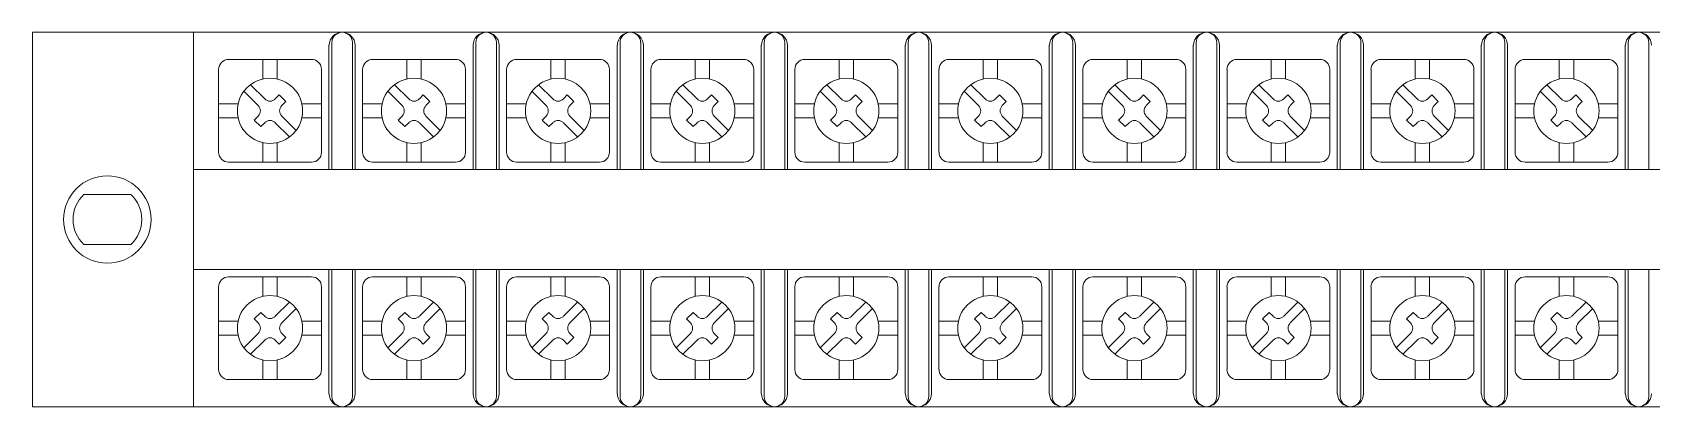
# Model space of a CAD drawing. Header units: millimetres. Extents: x 0 to 257, y 0 to 30.
# Drawn here: x 0 to 129.5, y 0 to 30 of the extents above; entities that cross this region are included whole.
import ezdxf

# ---------------------------------------------------------------- set-up
doc = ezdxf.new("R2010")
doc.units = ezdxf.units.MM
doc.layers.add('hw_VTP', color=7, linetype='Continuous', lineweight=13)

# ---------------------------------------------------------------- blocks, each defined once
blk = doc.blocks.new('CD_20P-20A')
at = {"layer": 'hw_VTP'}
for p, q in [((251, 15), (-6, 15)), ((-6, -15), (-6, 15)), ((6.9, -15), (6.9, 15)), ((12.59, 9.66), (11.45, 10.8)), ((24.11, 9.66), (22.97, 10.8)), ((35.63, 9.66), (34.49, 10.8)), ((47.18, 9.66), (46.03, 10.8)), ((58.7, 9.66), (57.55, 10.8)), ((70.22, 9.66), (69.08, 10.8)), ((81.74, 9.66), (80.6, 10.8)), ((93.27, 9.66), (92.12, 10.8)), ((104.79, 9.66), (103.64, 10.8)), ((116.31, 9.66), (115.17, 10.8)), ((12.06, 9.13), (10.92, 10.28)), ((13.75, 9.98), (13.43, 9.66)), ((14.28, 9.45), (13.75, 9.98)), ((14.28, 9.45), (13.96, 9.13)), ((23.58, 9.13), (22.44, 10.28)), ((25.27, 9.98), (24.96, 9.66)), ((25.8, 9.45), (25.27, 9.98)), ((25.8, 9.45), (25.48, 9.13)), ((35.11, 9.13), (33.96, 10.28)), ((36.79, 9.98), (36.48, 9.66)), ((37.32, 9.45), (36.79, 9.98)), ((37.32, 9.45), (37.01, 9.13)), ((46.65, 9.13), (45.5, 10.28)), ((48.34, 9.98), (48.02, 9.66)), ((48.86, 9.45), (48.34, 9.98)), ((48.86, 9.45), (48.55, 9.13)), ((58.17, 9.13), (57.03, 10.28)), ((59.86, 9.98), (59.54, 9.66)), ((60.39, 9.45), (59.86, 9.98)), ((60.39, 9.45), (60.07, 9.13)), ((69.69, 9.13), (68.55, 10.28)), ((71.38, 9.98), (71.06, 9.66)), ((71.91, 9.45), (71.38, 9.98)), ((71.91, 9.45), (71.59, 9.13)), ((81.21, 9.13), (80.07, 10.28)), ((82.9, 9.98), (82.59, 9.66)), ((83.43, 9.45), (82.9, 9.98)), ((83.43, 9.45), (83.12, 9.13)), ((92.74, 9.13), (91.59, 10.28)), ((94.43, 9.98), (94.11, 9.66)), ((94.95, 9.45), (94.43, 9.98)), ((94.95, 9.45), (94.64, 9.13)), ((104.26, 9.13), (103.12, 10.28)), ((105.95, 9.98), (105.63, 9.66)), ((106.48, 9.45), (105.95, 9.98)), ((106.48, 9.45), (106.16, 9.13)), ((115.78, 9.13), (114.64, 10.28)), ((117.47, 9.98), (117.15, 9.66)), ((118, 9.45), (117.47, 9.98)), ((118, 9.45), (117.68, 9.13)), ((12.06, 8.29), (11.74, 7.97)), ((12.27, 7.44), (11.74, 7.97)), ((15.1, 7.14), (13.96, 8.29)), ((23.58, 8.29), (23.27, 7.97)), ((23.79, 7.44), (23.27, 7.97)), ((26.63, 7.14), (25.48, 8.29)), ((35.11, 8.29), (34.79, 7.97)), ((35.32, 7.44), (34.79, 7.97)), ((38.15, 7.14), (37.01, 8.29)), ((46.65, 8.29), (46.33, 7.97)), ((46.86, 7.44), (46.33, 7.97)), ((49.69, 7.14), (48.55, 8.29)), ((58.17, 8.29), (57.85, 7.97)), ((58.38, 7.44), (57.85, 7.97)), ((61.21, 7.14), (60.07, 8.29)), ((69.69, 8.29), (69.38, 7.97)), ((69.9, 7.44), (69.38, 7.97)), ((72.74, 7.14), (71.59, 8.29)), ((81.21, 8.29), (80.9, 7.97)), ((81.43, 7.44), (80.9, 7.97)), ((84.26, 7.14), (83.12, 8.29)), ((92.74, 8.29), (92.42, 7.97)), ((92.95, 7.44), (92.42, 7.97)), ((95.78, 7.14), (94.64, 8.29)), ((104.26, 8.29), (103.94, 7.97)), ((104.47, 7.44), (103.94, 7.97)), ((107.3, 7.14), (106.16, 8.29)), ((115.78, 8.29), (115.47, 7.97)), ((115.99, 7.44), (115.47, 7.97)), ((118.83, 7.14), (117.68, 8.29)), ((12.59, 7.76), (12.27, 7.44)), ((14.58, 6.62), (13.43, 7.76)), ((24.11, 7.76), (23.79, 7.44)), ((26.1, 6.62), (24.96, 7.76)), ((35.63, 7.76), (35.32, 7.44)), ((37.62, 6.62), (36.48, 7.76)), ((47.18, 7.76), (46.86, 7.44)), ((49.16, 6.62), (48.02, 7.76)), ((58.7, 7.76), (58.38, 7.44)), ((60.69, 6.62), (59.54, 7.76)), ((70.22, 7.76), (69.9, 7.44)), ((72.21, 6.62), (71.06, 7.76)), ((81.74, 7.76), (81.43, 7.44)), ((83.73, 6.62), (82.59, 7.76)), ((93.27, 7.76), (92.95, 7.44)), ((95.25, 6.62), (94.11, 7.76)), ((104.79, 7.76), (104.47, 7.44)), ((106.78, 6.62), (105.63, 7.76)), ((116.31, 7.76), (115.99, 7.44)), ((118.3, 6.62), (117.15, 7.76)), ((6.9, 4), (238.1, 4)), ((6.9, -4), (238.1, -4)), ((6.9, -4), (69.9, -4)), ((12.27, -7.44), (11.74, -7.97)), ((12.59, -7.76), (12.27, -7.44)), ((14.58, -6.62), (13.43, -7.76)), ((15.1, -7.14), (13.96, -8.29)), ((23.79, -7.44), (23.27, -7.97)), ((24.11, -7.76), (23.79, -7.44)), ((26.1, -6.62), (24.96, -7.76)), ((26.63, -7.14), (25.48, -8.29)), ((35.32, -7.44), (34.79, -7.97)), ((35.63, -7.76), (35.32, -7.44)), ((37.62, -6.62), (36.48, -7.76)), ((38.15, -7.14), (37.01, -8.29)), ((46.86, -7.44), (46.33, -7.97)), ((47.18, -7.76), (46.86, -7.44)), ((49.16, -6.62), (48.02, -7.76)), ((49.69, -7.14), (48.55, -8.29)), ((58.38, -7.44), (57.85, -7.97)), ((58.7, -7.76), (58.38, -7.44)), ((60.69, -6.62), (59.54, -7.76)), ((61.21, -7.14), (60.07, -8.29)), ((69.9, -7.44), (69.38, -7.97)), ((70.22, -7.76), (69.9, -7.44)), ((72.21, -6.62), (71.06, -7.76)), ((72.74, -7.14), (71.59, -8.29)), ((81.43, -7.44), (80.9, -7.97)), ((81.74, -7.76), (81.43, -7.44)), ((83.73, -6.62), (82.59, -7.76)), ((84.26, -7.14), (83.12, -8.29)), ((92.95, -7.44), (92.42, -7.97)), ((93.27, -7.76), (92.95, -7.44)), ((95.25, -6.62), (94.11, -7.76)), ((95.78, -7.14), (94.64, -8.29)), ((104.47, -7.44), (103.94, -7.97)), ((104.79, -7.76), (104.47, -7.44)), ((106.78, -6.62), (105.63, -7.76)), ((107.3, -7.14), (106.16, -8.29)), ((115.99, -7.44), (115.47, -7.97)), ((116.31, -7.76), (115.99, -7.44)), ((118.3, -6.62), (117.15, -7.76)), ((118.83, -7.14), (117.68, -8.29)), ((12.06, -8.29), (11.74, -7.97)), ((23.58, -8.29), (23.27, -7.97)), ((35.11, -8.29), (34.79, -7.97)), ((46.65, -8.29), (46.33, -7.97)), ((58.17, -8.29), (57.85, -7.97)), ((69.69, -8.29), (69.38, -7.97)), ((81.21, -8.29), (80.9, -7.97)), ((92.74, -8.29), (92.42, -7.97)), ((104.26, -8.29), (103.94, -7.97)), ((115.78, -8.29), (115.47, -7.97)), ((12.06, -9.13), (10.92, -10.28)), ((12.59, -9.66), (11.45, -10.8)), ((13.75, -9.98), (13.43, -9.66)), ((14.28, -9.45), (13.75, -9.98)), ((14.28, -9.45), (13.96, -9.13)), ((23.58, -9.13), (22.44, -10.28)), ((24.11, -9.66), (22.97, -10.8)), ((25.27, -9.98), (24.96, -9.66)), ((25.8, -9.45), (25.27, -9.98)), ((25.8, -9.45), (25.48, -9.13)), ((35.11, -9.13), (33.96, -10.28)), ((35.63, -9.66), (34.49, -10.8)), ((36.79, -9.98), (36.48, -9.66)), ((37.32, -9.45), (36.79, -9.98)), ((37.32, -9.45), (37.01, -9.13)), ((46.65, -9.13), (45.5, -10.28)), ((47.18, -9.66), (46.03, -10.8)), ((48.34, -9.98), (48.02, -9.66)), ((48.86, -9.45), (48.34, -9.98)), ((48.86, -9.45), (48.55, -9.13)), ((58.17, -9.13), (57.03, -10.28)), ((58.7, -9.66), (57.55, -10.8)), ((59.86, -9.98), (59.54, -9.66)), ((60.39, -9.45), (59.86, -9.98)), ((60.39, -9.45), (60.07, -9.13)), ((69.69, -9.13), (68.55, -10.28)), ((70.22, -9.66), (69.08, -10.8)), ((71.38, -9.98), (71.06, -9.66)), ((71.91, -9.45), (71.38, -9.98)), ((71.91, -9.45), (71.59, -9.13)), ((81.21, -9.13), (80.07, -10.28)), ((81.74, -9.66), (80.6, -10.8)), ((82.9, -9.98), (82.59, -9.66)), ((83.43, -9.45), (82.9, -9.98)), ((83.43, -9.45), (83.12, -9.13)), ((92.74, -9.13), (91.59, -10.28)), ((93.27, -9.66), (92.12, -10.8)), ((94.43, -9.98), (94.11, -9.66)), ((94.95, -9.45), (94.43, -9.98)), ((94.95, -9.45), (94.64, -9.13)), ((104.26, -9.13), (103.12, -10.28)), ((104.79, -9.66), (103.64, -10.8)), ((105.95, -9.98), (105.63, -9.66)), ((106.48, -9.45), (105.95, -9.98)), ((106.48, -9.45), (106.16, -9.13)), ((115.78, -9.13), (114.64, -10.28)), ((116.31, -9.66), (115.17, -10.8)), ((117.47, -9.98), (117.15, -9.66)), ((118, -9.45), (117.47, -9.98)), ((118, -9.45), (117.68, -9.13)), ((251, -15), (-6, -15))]:
    blk.add_line(p, q, dxfattribs=at)
at = {"layer": 'hw_VTP', "color": 3}
for p, q in [((17.73, 13.96), (17.73, 4)), ((17.73, 13.96), (17.73, 4)), ((17.95, 14.18), (17.95, 4)), ((19.6, 14.18), (19.6, 4)), ((19.82, 13.96), (19.82, 4)), ((29.26, 13.96), (29.26, 4)), ((29.26, 13.96), (29.26, 4)), ((29.26, 13.96), (29.26, 4)), ((29.26, 13.96), (29.26, 4)), ((29.48, 14.18), (29.48, 4)), ((31.13, 14.18), (31.13, 4)), ((31.35, 13.96), (31.35, 4)), ((40.78, 13.96), (40.78, 4)), ((41.02, 14.18), (41.02, 4)), ((42.67, 14.18), (42.67, 4)), ((42.89, 13.96), (42.89, 4)), ((52.3, 13.96), (52.3, 4)), ((52.54, 14.18), (52.54, 4)), ((54.19, 14.18), (54.19, 4)), ((54.41, 13.96), (54.41, 4)), ((63.82, 13.96), (63.82, 4)), ((64.06, 14.18), (64.06, 4)), ((65.71, 14.18), (65.71, 4)), ((65.93, 13.96), (65.93, 4)), ((75.35, 13.96), (75.35, 4)), ((75.59, 14.18), (75.59, 4)), ((77.24, 14.18), (77.24, 4)), ((77.46, 13.96), (77.46, 4)), ((86.87, 13.96), (86.87, 4)), ((87.11, 14.18), (87.11, 4)), ((88.76, 14.18), (88.76, 4)), ((88.98, 13.96), (88.98, 4)), ((98.39, 13.96), (98.39, 4)), ((98.63, 14.18), (98.63, 4)), ((100.28, 14.18), (100.28, 4)), ((100.5, 13.96), (100.5, 4)), ((109.91, 13.96), (109.91, 4)), ((110.15, 14.18), (110.15, 4)), ((111.8, 14.18), (111.8, 4)), ((112.02, 13.96), (112.02, 4)), ((121.44, 13.96), (121.44, 4)), ((121.68, 14.18), (121.68, 4)), ((123.33, 14.18), (123.33, 4)), ((17.73, -13.96), (17.73, -4)), ((17.73, -13.96), (17.73, -4)), ((17.95, -14.18), (17.95, -4)), ((19.6, -14.18), (19.6, -4)), ((19.82, -13.96), (19.82, -4)), ((29.26, -13.96), (29.26, -4)), ((29.26, -13.96), (29.26, -4)), ((29.26, -13.96), (29.26, -4)), ((29.26, -13.96), (29.26, -4)), ((29.48, -14.18), (29.48, -4)), ((31.13, -14.18), (31.13, -4)), ((31.35, -13.96), (31.35, -4)), ((40.78, -13.96), (40.78, -4)), ((41.02, -14.18), (41.02, -4)), ((42.67, -14.18), (42.67, -4)), ((42.89, -13.96), (42.89, -4)), ((52.3, -13.96), (52.3, -4)), ((52.54, -14.18), (52.54, -4)), ((54.19, -14.18), (54.19, -4)), ((54.41, -13.96), (54.41, -4)), ((63.82, -13.96), (63.82, -4)), ((64.06, -14.18), (64.06, -4)), ((65.71, -14.18), (65.71, -4)), ((65.93, -13.96), (65.93, -4)), ((75.35, -13.96), (75.35, -4)), ((75.59, -14.18), (75.59, -4)), ((77.24, -14.18), (77.24, -4)), ((77.46, -13.96), (77.46, -4)), ((86.87, -13.96), (86.87, -4)), ((87.11, -14.18), (87.11, -4)), ((88.76, -14.18), (88.76, -4)), ((88.98, -13.96), (88.98, -4)), ((98.39, -13.96), (98.39, -4)), ((98.63, -14.18), (98.63, -4)), ((100.28, -14.18), (100.28, -4)), ((100.5, -13.96), (100.5, -4)), ((109.91, -13.96), (109.91, -4)), ((110.15, -14.18), (110.15, -4)), ((111.8, -14.18), (111.8, -4)), ((112.02, -13.96), (112.02, -4)), ((121.44, -13.96), (121.44, -4)), ((121.68, -14.18), (121.68, -4)), ((123.33, -14.18), (123.33, -4))]:
    blk.add_line(p, q, dxfattribs=at)
at = {"layer": 'hw_VTP', "color": 4}
for p, q in [((8.9, 5.39), (8.9, 12.03)), ((9.7, 12.82), (16.33, 12.82)), ((12.44, 12.82), (12.44, 11.26)), ((13.58, 12.82), (13.58, 11.26)), ((17.12, 12.03), (17.12, 5.39)), ((20.42, 5.39), (20.42, 12.03)), ((21.22, 12.82), (27.85, 12.82)), ((23.96, 12.82), (23.96, 11.26)), ((25.11, 12.82), (25.11, 11.26)), ((28.65, 12.03), (28.65, 5.39)), ((31.94, 5.39), (31.94, 12.03)), ((32.74, 12.82), (39.37, 12.82)), ((35.48, 12.82), (35.48, 11.26)), ((36.63, 12.82), (36.63, 11.26)), ((40.17, 12.03), (40.17, 5.39)), ((43.49, 5.39), (43.49, 12.03)), ((44.28, 12.82), (50.91, 12.82)), ((47.02, 12.82), (47.02, 11.26)), ((48.17, 12.82), (48.17, 11.26)), ((51.71, 12.03), (51.71, 5.39)), ((55.01, 5.39), (55.01, 12.03)), ((55.8, 12.82), (62.44, 12.82)), ((58.55, 12.82), (58.55, 11.26)), ((59.69, 12.82), (59.69, 11.26)), ((63.23, 12.03), (63.23, 5.39)), ((66.53, 5.39), (66.53, 12.03)), ((67.33, 12.82), (73.96, 12.82)), ((70.07, 12.82), (70.07, 11.26)), ((71.22, 12.82), (71.22, 11.26)), ((74.75, 12.03), (74.75, 5.39)), ((78.05, 5.39), (78.05, 12.03)), ((78.85, 12.82), (85.48, 12.82)), ((81.59, 12.82), (81.59, 11.26)), ((82.74, 12.82), (82.74, 11.26)), ((86.28, 12.03), (86.28, 5.39)), ((89.58, 5.39), (89.58, 12.03)), ((90.37, 12.82), (97, 12.82)), ((93.11, 12.82), (93.11, 11.26)), ((94.26, 12.82), (94.26, 11.26)), ((97.8, 12.03), (97.8, 5.39)), ((101.1, 5.39), (101.1, 12.03)), ((101.89, 12.82), (108.53, 12.82)), ((104.64, 12.82), (104.64, 11.26)), ((105.78, 12.82), (105.78, 11.26)), ((109.32, 12.03), (109.32, 5.39)), ((112.62, 5.39), (112.62, 12.03)), ((113.42, 12.82), (120.05, 12.82)), ((116.16, 12.82), (116.16, 11.26)), ((117.31, 12.82), (117.31, 11.26)), ((120.84, 12.03), (120.84, 5.39)), ((8.9, 9.28), (10.46, 9.28)), ((17.12, 9.28), (15.56, 9.28)), ((20.42, 9.28), (21.98, 9.28)), ((28.65, 9.28), (27.08, 9.28)), ((31.94, 9.28), (33.51, 9.28)), ((40.17, 9.28), (38.61, 9.28)), ((43.49, 9.28), (45.05, 9.28)), ((51.71, 9.28), (50.15, 9.28)), ((55.01, 9.28), (56.57, 9.28)), ((63.23, 9.28), (61.67, 9.28)), ((66.53, 9.28), (68.09, 9.28)), ((74.75, 9.28), (73.19, 9.28)), ((78.05, 9.28), (79.62, 9.28)), ((86.28, 9.28), (84.71, 9.28)), ((89.58, 9.28), (91.14, 9.28)), ((97.8, 9.28), (96.24, 9.28)), ((101.1, 9.28), (102.66, 9.28)), ((109.32, 9.28), (107.76, 9.28)), ((112.62, 9.28), (114.18, 9.28)), ((120.84, 9.28), (119.28, 9.28)), ((8.9, 8.14), (10.46, 8.14)), ((17.12, 8.14), (15.56, 8.14)), ((20.42, 8.14), (21.98, 8.14)), ((28.65, 8.14), (27.08, 8.14)), ((31.94, 8.14), (33.51, 8.14)), ((40.17, 8.14), (38.61, 8.14)), ((43.49, 8.14), (45.05, 8.14)), ((51.71, 8.14), (50.15, 8.14)), ((55.01, 8.14), (56.57, 8.14)), ((63.23, 8.14), (61.67, 8.14)), ((66.53, 8.14), (68.09, 8.14)), ((74.75, 8.14), (73.19, 8.14)), ((78.05, 8.14), (79.62, 8.14)), ((86.28, 8.14), (84.71, 8.14)), ((89.58, 8.14), (91.14, 8.14)), ((97.8, 8.14), (96.24, 8.14)), ((101.1, 8.14), (102.66, 8.14)), ((109.32, 8.14), (107.76, 8.14)), ((112.62, 8.14), (114.18, 8.14)), ((120.84, 8.14), (119.28, 8.14)), ((12.44, 4.6), (12.44, 6.16)), ((13.58, 4.6), (13.58, 6.16)), ((23.96, 4.6), (23.96, 6.16)), ((25.11, 4.6), (25.11, 6.16)), ((35.48, 4.6), (35.48, 6.16)), ((36.63, 4.6), (36.63, 6.16)), ((47.02, 4.6), (47.02, 6.16)), ((48.17, 4.6), (48.17, 6.16)), ((58.55, 4.6), (58.55, 6.16)), ((59.69, 4.6), (59.69, 6.16)), ((70.07, 4.6), (70.07, 6.16)), ((71.22, 4.6), (71.22, 6.16)), ((81.59, 4.6), (81.59, 6.16)), ((82.74, 4.6), (82.74, 6.16)), ((93.11, 4.6), (93.11, 6.16)), ((94.26, 4.6), (94.26, 6.16)), ((104.64, 4.6), (104.64, 6.16)), ((105.78, 4.6), (105.78, 6.16)), ((116.16, 4.6), (116.16, 6.16)), ((117.31, 4.6), (117.31, 6.16)), ((16.33, 4.6), (9.7, 4.6)), ((27.85, 4.6), (21.22, 4.6)), ((39.37, 4.6), (32.74, 4.6)), ((50.91, 4.6), (44.28, 4.6)), ((62.44, 4.6), (55.8, 4.6)), ((73.96, 4.6), (67.33, 4.6)), ((85.48, 4.6), (78.85, 4.6)), ((97, 4.6), (90.37, 4.6)), ((108.53, 4.6), (101.89, 4.6)), ((120.05, 4.6), (113.42, 4.6)), ((1.89, 2), (-1.89, 2)), ((1.89, -2), (-1.89, -2)), ((16.33, -4.6), (9.7, -4.6)), ((12.44, -4.6), (12.44, -6.16)), ((13.58, -4.6), (13.58, -6.16)), ((27.85, -4.6), (21.22, -4.6)), ((23.96, -4.6), (23.96, -6.16)), ((25.11, -4.6), (25.11, -6.16)), ((39.37, -4.6), (32.74, -4.6)), ((35.48, -4.6), (35.48, -6.16)), ((36.63, -4.6), (36.63, -6.16)), ((50.91, -4.6), (44.28, -4.6)), ((47.02, -4.6), (47.02, -6.16)), ((48.17, -4.6), (48.17, -6.16)), ((62.44, -4.6), (55.8, -4.6)), ((58.55, -4.6), (58.55, -6.16)), ((59.69, -4.6), (59.69, -6.16)), ((73.96, -4.6), (67.33, -4.6)), ((70.07, -4.6), (70.07, -6.16)), ((71.22, -4.6), (71.22, -6.16)), ((85.48, -4.6), (78.85, -4.6)), ((81.59, -4.6), (81.59, -6.16)), ((82.74, -4.6), (82.74, -6.16)), ((97, -4.6), (90.37, -4.6)), ((93.11, -4.6), (93.11, -6.16)), ((94.26, -4.6), (94.26, -6.16)), ((108.53, -4.6), (101.89, -4.6)), ((104.64, -4.6), (104.64, -6.16)), ((105.78, -4.6), (105.78, -6.16)), ((120.05, -4.6), (113.42, -4.6)), ((116.16, -4.6), (116.16, -6.16)), ((117.31, -4.6), (117.31, -6.16)), ((8.9, -5.39), (8.9, -12.03)), ((17.12, -12.03), (17.12, -5.39)), ((20.42, -5.39), (20.42, -12.03)), ((28.65, -12.03), (28.65, -5.39)), ((31.94, -5.39), (31.94, -12.03)), ((40.17, -12.03), (40.17, -5.39)), ((43.49, -5.39), (43.49, -12.03)), ((51.71, -12.03), (51.71, -5.39)), ((55.01, -5.39), (55.01, -12.03)), ((63.23, -12.03), (63.23, -5.39)), ((66.53, -5.39), (66.53, -12.03)), ((74.75, -12.03), (74.75, -5.39)), ((78.05, -5.39), (78.05, -12.03)), ((86.28, -12.03), (86.28, -5.39)), ((89.58, -5.39), (89.58, -12.03)), ((97.8, -12.03), (97.8, -5.39)), ((101.1, -5.39), (101.1, -12.03)), ((109.32, -12.03), (109.32, -5.39)), ((112.62, -5.39), (112.62, -12.03)), ((120.84, -12.03), (120.84, -5.39)), ((120.84, -12.03), (120.84, -5.39)), ((8.9, -8.14), (10.46, -8.14)), ((17.12, -8.14), (15.56, -8.14)), ((20.42, -8.14), (21.98, -8.14)), ((28.65, -8.14), (27.08, -8.14)), ((31.94, -8.14), (33.51, -8.14)), ((40.17, -8.14), (38.61, -8.14)), ((43.49, -8.14), (45.05, -8.14)), ((51.71, -8.14), (50.15, -8.14)), ((55.01, -8.14), (56.57, -8.14)), ((63.23, -8.14), (61.67, -8.14)), ((66.53, -8.14), (68.09, -8.14)), ((74.75, -8.14), (73.19, -8.14)), ((78.05, -8.14), (79.62, -8.14)), ((86.28, -8.14), (84.71, -8.14)), ((89.58, -8.14), (91.14, -8.14)), ((97.8, -8.14), (96.24, -8.14)), ((101.1, -8.14), (102.66, -8.14)), ((109.32, -8.14), (107.76, -8.14)), ((112.62, -8.14), (114.18, -8.14)), ((120.84, -8.14), (119.28, -8.14)), ((8.9, -9.28), (10.46, -9.28)), ((17.12, -9.28), (15.56, -9.28)), ((20.42, -9.28), (21.98, -9.28)), ((28.65, -9.28), (27.08, -9.28)), ((31.94, -9.28), (33.51, -9.28)), ((40.17, -9.28), (38.61, -9.28)), ((43.49, -9.28), (45.05, -9.28)), ((51.71, -9.28), (50.15, -9.28)), ((55.01, -9.28), (56.57, -9.28)), ((63.23, -9.28), (61.67, -9.28)), ((66.53, -9.28), (68.09, -9.28)), ((74.75, -9.28), (73.19, -9.28)), ((78.05, -9.28), (79.62, -9.28)), ((86.28, -9.28), (84.71, -9.28)), ((89.58, -9.28), (91.14, -9.28)), ((97.8, -9.28), (96.24, -9.28)), ((101.1, -9.28), (102.66, -9.28)), ((109.32, -9.28), (107.76, -9.28)), ((112.62, -9.28), (114.18, -9.28)), ((120.84, -9.28), (119.28, -9.28)), ((12.44, -12.82), (12.44, -11.26)), ((13.58, -12.82), (13.58, -11.26)), ((23.96, -12.82), (23.96, -11.26)), ((25.11, -12.82), (25.11, -11.26)), ((35.48, -12.82), (35.48, -11.26)), ((36.63, -12.82), (36.63, -11.26)), ((47.02, -12.82), (47.02, -11.26)), ((48.17, -12.82), (48.17, -11.26)), ((58.55, -12.82), (58.55, -11.26)), ((59.69, -12.82), (59.69, -11.26)), ((70.07, -12.82), (70.07, -11.26)), ((71.22, -12.82), (71.22, -11.26)), ((81.59, -12.82), (81.59, -11.26)), ((82.74, -12.82), (82.74, -11.26)), ((93.11, -12.82), (93.11, -11.26)), ((94.26, -12.82), (94.26, -11.26)), ((104.64, -12.82), (104.64, -11.26)), ((105.78, -12.82), (105.78, -11.26)), ((116.16, -12.82), (116.16, -11.26)), ((117.31, -12.82), (117.31, -11.26)), ((9.7, -12.82), (16.33, -12.82)), ((21.22, -12.82), (27.85, -12.82)), ((32.74, -12.82), (39.37, -12.82)), ((44.28, -12.82), (50.91, -12.82)), ((55.8, -12.82), (62.44, -12.82)), ((67.33, -12.82), (73.96, -12.82)), ((78.85, -12.82), (85.48, -12.82)), ((90.37, -12.82), (97, -12.82)), ((101.89, -12.82), (108.53, -12.82)), ((113.42, -12.82), (120.05, -12.82))]:
    blk.add_line(p, q, dxfattribs=at)
at = {"layer": 'hw_VTP'}
for centre in [(13.01, 8.71), (24.53, 8.71), (36.06, 8.71), (47.6, 8.71), (59.12, 8.71), (70.64, 8.71), (82.17, 8.71), (93.69, 8.71), (105.21, 8.71), (116.73, 8.71), (13.01, -8.71), (24.53, -8.71), (36.06, -8.71), (47.6, -8.71), (59.12, -8.71), (70.64, -8.71), (82.17, -8.71), (93.69, -8.71), (105.21, -8.71), (116.73, -8.71)]:
    blk.add_circle(centre, 2.61, dxfattribs=at)
at = {"layer": 'hw_VTP', "color": 4}
blk.add_circle((0, 0), 3.5, dxfattribs=at)
at = {"layer": 'hw_VTP', "color": 3}
for centre, radius, start, end in [((18.78, 13.96), 1.04, 0, 180), ((18.78, 14.18), 0.825, 0, 180), ((30.3, 13.96), 1.04, 0, 180), ((30.3, 14.18), 0.825, 0, 180), ((41.84, 13.96), 1.04, 0, 180), ((41.84, 14.18), 0.825, 0, 180), ((53.37, 13.96), 1.04, 0, 180), ((53.37, 14.18), 0.825, 0, 180), ((64.89, 13.96), 1.04, 0, 180), ((64.89, 14.18), 0.825, 0, 180), ((76.41, 13.96), 1.04, 0, 180), ((76.41, 14.18), 0.825, 0, 180), ((87.93, 13.96), 1.04, 0, 180), ((87.93, 14.18), 0.825, 0, 180), ((99.46, 13.96), 1.04, 0, 180), ((99.46, 14.18), 0.825, 0, 180), ((110.98, 13.96), 1.04, 0, 180), ((110.98, 14.18), 0.825, 0, 180), ((122.5, 13.96), 1.04, 0, 180), ((122.5, 14.18), 0.825, 0, 180), ((18.78, -13.96), 1.04, 180, 0), ((18.78, -14.18), 0.825, 180, 0), ((30.3, -13.96), 1.04, 180, 0), ((30.3, -14.18), 0.825, 180, 0), ((41.84, -13.96), 1.04, 180, 0), ((41.84, -14.18), 0.825, 180, 0), ((53.37, -13.96), 1.04, 180, 0), ((53.37, -14.18), 0.825, 180, 0), ((64.89, -13.96), 1.04, 180, 0), ((64.89, -14.18), 0.825, 180, 0), ((76.41, -13.96), 1.04, 180, 0), ((76.41, -14.18), 0.825, 180, 0), ((87.93, -13.96), 1.04, 180, 0), ((87.93, -14.18), 0.825, 180, 0), ((99.46, -13.96), 1.04, 180, 0), ((99.46, -14.18), 0.825, 180, 0), ((110.98, -13.96), 1.04, 180, 0), ((110.98, -14.18), 0.825, 180, 0), ((122.5, -13.96), 1.04, 180, 0), ((122.5, -14.18), 0.825, 180, 0)]:
    blk.add_arc(centre, radius, start, end, dxfattribs=at)
at = {"layer": 'hw_VTP', "color": 4}
for centre, radius, start, end in [((9.7, 12.03), 0.797, 90, 180), ((16.33, 12.03), 0.797, 0, 90), ((21.22, 12.03), 0.797, 90, 180), ((27.85, 12.03), 0.797, 0, 90), ((32.74, 12.03), 0.797, 90, 180), ((39.37, 12.03), 0.797, 0, 90), ((44.28, 12.03), 0.797, 90, 180), ((50.91, 12.03), 0.797, 0, 90), ((55.8, 12.03), 0.797, 90, 180), ((62.44, 12.03), 0.797, 0, 90), ((67.33, 12.03), 0.797, 90, 180), ((73.96, 12.03), 0.797, 0, 90), ((78.85, 12.03), 0.797, 90, 180), ((85.48, 12.03), 0.797, 0, 90), ((90.37, 12.03), 0.797, 90, 180), ((97, 12.03), 0.797, 0, 90), ((101.89, 12.03), 0.797, 90, 180), ((108.53, 12.03), 0.797, 0, 90), ((113.42, 12.03), 0.797, 90, 180), ((120.05, 12.03), 0.797, 0, 90), ((9.7, 5.39), 0.797, 180, 270), ((16.33, 5.39), 0.797, 270, 0), ((21.22, 5.39), 0.797, 180, 270), ((27.85, 5.39), 0.797, 270, 0), ((32.74, 5.39), 0.797, 180, 270), ((39.37, 5.39), 0.797, 270, 0), ((44.28, 5.39), 0.797, 180, 270), ((50.91, 5.39), 0.797, 270, 0), ((55.8, 5.39), 0.797, 180, 270), ((62.44, 5.39), 0.797, 270, 0), ((67.33, 5.39), 0.797, 180, 270), ((73.96, 5.39), 0.797, 270, 0), ((78.85, 5.39), 0.797, 180, 270), ((85.48, 5.39), 0.797, 270, 0), ((90.37, 5.39), 0.797, 180, 270), ((97, 5.39), 0.797, 270, 0), ((101.89, 5.39), 0.797, 180, 270), ((108.53, 5.39), 0.797, 270, 0), ((113.42, 5.39), 0.797, 180, 270), ((120.05, 5.39), 0.797, 270, 0), ((0, 0), 2.75, 133.3418, 226.6582), ((0, 0), 2.75, 313.3418, 46.6582), ((9.7, -5.39), 0.797, 90, 180), ((16.33, -5.39), 0.797, 0, 90), ((21.22, -5.39), 0.797, 90, 180), ((27.85, -5.39), 0.797, 0, 90), ((32.74, -5.39), 0.797, 90, 180), ((39.37, -5.39), 0.797, 0, 90), ((44.28, -5.39), 0.797, 90, 180), ((50.91, -5.39), 0.797, 0, 90), ((55.8, -5.39), 0.797, 90, 180), ((62.44, -5.39), 0.797, 0, 90), ((67.33, -5.39), 0.797, 90, 180), ((73.96, -5.39), 0.797, 0, 90), ((78.85, -5.39), 0.797, 90, 180), ((85.48, -5.39), 0.797, 0, 90), ((90.37, -5.39), 0.797, 90, 180), ((97, -5.39), 0.797, 0, 90), ((101.89, -5.39), 0.797, 90, 180), ((108.53, -5.39), 0.797, 0, 90), ((113.42, -5.39), 0.797, 90, 180), ((120.05, -5.39), 0.797, 0, 90), ((9.7, -12.03), 0.797, 180, 270), ((16.33, -12.03), 0.797, 270, 0), ((21.22, -12.03), 0.797, 180, 270), ((27.85, -12.03), 0.797, 270, 0), ((32.74, -12.03), 0.797, 180, 270), ((39.37, -12.03), 0.797, 270, 0), ((44.28, -12.03), 0.797, 180, 270), ((50.91, -12.03), 0.797, 270, 0), ((55.8, -12.03), 0.797, 180, 270), ((62.44, -12.03), 0.797, 270, 0), ((67.33, -12.03), 0.797, 180, 270), ((73.96, -12.03), 0.797, 270, 0), ((78.85, -12.03), 0.797, 180, 270), ((85.48, -12.03), 0.797, 270, 0), ((90.37, -12.03), 0.797, 180, 270), ((97, -12.03), 0.797, 270, 0), ((101.89, -12.03), 0.797, 180, 270), ((108.53, -12.03), 0.797, 270, 0), ((113.42, -12.03), 0.797, 180, 270), ((120.05, -12.03), 0.797, 270, 0)]:
    blk.add_arc(centre, radius, start, end, dxfattribs=at)
at = {"layer": 'hw_VTP'}
for centre, start, end in [((11.64, 8.71), 315, 45), ((13.01, 10.08), 225, 315), ((14.38, 8.71), 135, 225), ((23.16, 8.71), 315, 45), ((24.53, 10.08), 225, 315), ((25.91, 8.71), 135, 225), ((34.68, 8.71), 315, 45), ((36.06, 10.08), 225, 315), ((37.43, 8.71), 135, 225), ((46.22, 8.71), 315, 45), ((47.6, 10.08), 225, 315), ((48.97, 8.71), 135, 225), ((57.75, 8.71), 315, 45), ((59.12, 10.08), 225, 315), ((60.49, 8.71), 135, 225), ((69.27, 8.71), 315, 45), ((70.64, 10.08), 225, 315), ((72.02, 8.71), 135, 225), ((80.79, 8.71), 315, 45), ((82.17, 10.08), 225, 315), ((83.54, 8.71), 135, 225), ((92.31, 8.71), 315, 45), ((93.69, 10.08), 225, 315), ((95.06, 8.71), 135, 225), ((103.84, 8.71), 315, 45), ((105.21, 10.08), 225, 315), ((106.58, 8.71), 135, 225), ((115.36, 8.71), 315, 45), ((116.73, 10.08), 225, 315), ((118.11, 8.71), 135, 225), ((13.01, 7.34), 45, 135), ((24.53, 7.34), 45, 135), ((36.06, 7.34), 45, 135), ((47.6, 7.34), 45, 135), ((59.12, 7.34), 45, 135), ((70.64, 7.34), 45, 135), ((82.17, 7.34), 45, 135), ((93.69, 7.34), 45, 135), ((105.21, 7.34), 45, 135), ((116.73, 7.34), 45, 135), ((13.01, -7.34), 225, 315), ((24.53, -7.34), 225, 315), ((36.06, -7.34), 225, 315), ((47.6, -7.34), 225, 315), ((59.12, -7.34), 225, 315), ((70.64, -7.34), 225, 315), ((82.17, -7.34), 225, 315), ((93.69, -7.34), 225, 315), ((105.21, -7.34), 225, 315), ((116.73, -7.34), 225, 315), ((11.64, -8.71), 315, 45), ((14.38, -8.71), 135, 225), ((23.16, -8.71), 315, 45), ((25.91, -8.71), 135, 225), ((34.68, -8.71), 315, 45), ((37.43, -8.71), 135, 225), ((46.22, -8.71), 315, 45), ((48.97, -8.71), 135, 225), ((57.75, -8.71), 315, 45), ((60.49, -8.71), 135, 225), ((69.27, -8.71), 315, 45), ((72.02, -8.71), 135, 225), ((80.79, -8.71), 315, 45), ((83.54, -8.71), 135, 225), ((92.31, -8.71), 315, 45), ((95.06, -8.71), 135, 225), ((103.84, -8.71), 315, 45), ((106.58, -8.71), 135, 225), ((115.36, -8.71), 315, 45), ((118.11, -8.71), 135, 225), ((13.01, -10.08), 45, 135), ((24.53, -10.08), 45, 135), ((36.06, -10.08), 45, 135), ((47.6, -10.08), 45, 135), ((59.12, -10.08), 45, 135), ((70.64, -10.08), 45, 135), ((82.17, -10.08), 45, 135), ((93.69, -10.08), 45, 135), ((105.21, -10.08), 45, 135), ((116.73, -10.08), 45, 135)]:
    blk.add_arc(centre, 0.597, start, end, dxfattribs=at)

msp = doc.modelspace()

# ---------------------------------------------------------------- block references
msp.add_blockref('CD_20P-20A', (6, 15))

doc.saveas('drawing.dxf')
